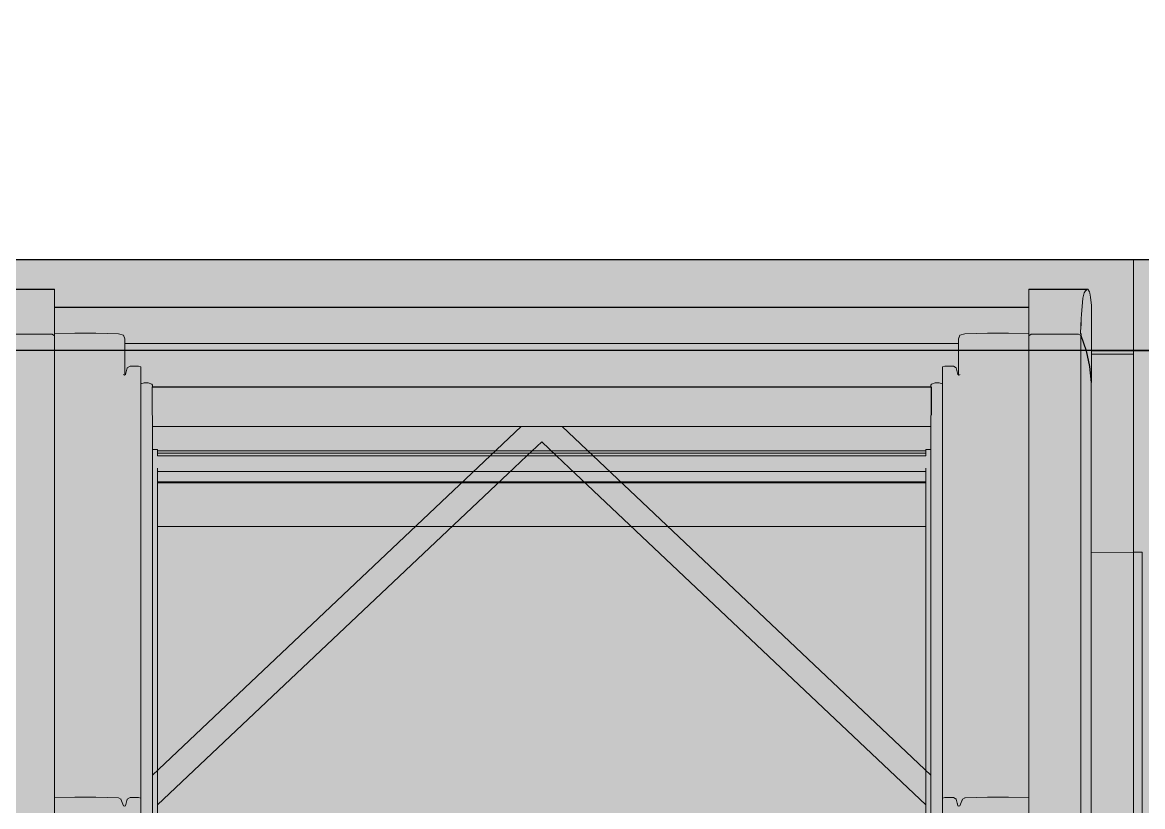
# Model space of a CAD drawing. Header units: metres. Extents: x -208 to 1512, y -277 to 123.
# Drawn here: x 827.197 to 828.064, y -0.353 to 0.254 of the extents above; entities that cross this region are included whole.
import ezdxf

# ---------------------------------------------------------------- set-up
doc = ezdxf.new("R2010")
doc.units = ezdxf.units.M
doc.header["$MEASUREMENT"] = 0
doc.linetypes.add('Wipeout_Contour', pattern=[1, 0, -1])
for name, color, linetype in [('325 Dachfenster', 7, 'Continuous'), ('330 Dachaufbau', 7, 'Continuous'), ('840 Baulinien', 7, 'Continuous'), ('918 Lageplan Beschriftung.x', 7, 'Continuous'), ('Neubau_840 Baulinien', 7, 'Continuous')]:
    doc.layers.add(name, color=color, linetype=linetype)
doc.linetypes.add('Grenze Grundstück', pattern='A,0,[1,415_260415_PP_VA_1_10 Lageplan1.Shx,S=0.063492,R=0,X=0,Y=0],-8,0', length=8)

# ---------------------------------------------------------------- blocks, each defined once
blk = doc.blocks.new('VELUX SlopeRoofBundle[28]_5', base_point=(825.25728, 0))
at = {"color": 254, "linetype": 'Wipeout_Contour', "lineweight": 0, "ltscale": 4136.425733}
blk.add_wipeout([(827.22193, 0.04719), (827.17643, 0.04719), (827.17743, 0.04689), (827.17773, 0.04683), (827.22193, 0.04683)], dxfattribs=at).dxf.layer = '325 Dachfenster'
at = {"color": 254, "linetype": 'Wipeout_Contour', "lineweight": 0, "ltscale": 4139.566916}
blk.add_wipeout([(827.97633, 0.04719), (827.97633, 0.04683), (828.02054, 0.04683), (828.02083, 0.04689), (828.02183, 0.04719)], dxfattribs=at).dxf.layer = '325 Dachfenster'
at = {"color": 254, "linetype": 'Wipeout_Contour', "lineweight": 0, "ltscale": 3310.397138}
blk.add_wipeout([(827.97633, 0.03339), (827.22193, 0.03339), (827.22193, 0.03311), (827.97633, 0.03311)], dxfattribs=at).dxf.layer = '325 Dachfenster'
at = {"color": 254, "linetype": 'Wipeout_Contour', "lineweight": 0, "ltscale": 4140.467303}
blk.add_wipeout([(828.02333, -0.5839), (828.02353, -0.5848), (828.02463, -0.59516), (828.02463, -0.02486), (828.02333, -0.01261)], dxfattribs=at).dxf.layer = '325 Dachfenster'
at = {"color": 254, "linetype": 'Wipeout_Contour', "lineweight": 0, "ltscale": 6624.806806}
blk.add_wipeout([(827.90053, -0.05039), (827.90053, -0.53024), (827.90103, -0.53024), (827.90103, -0.02629), (827.90053, -0.02714), (827.90053, -0.02827), (827.90063, -0.02827), (827.90063, -0.05012)], dxfattribs=at).dxf.layer = '325 Dachfenster'
at = {"color": 254, "linetype": 'Wipeout_Contour', "lineweight": 0, "ltscale": 3308.92062}
blk.add_wipeout([(827.22193, -0.34634), (827.22193, -0.53024), (827.23783, -0.53024), (827.23783, -0.34583)], dxfattribs=at).dxf.layer = '325 Dachfenster'
at = {"color": 254, "linetype": 'Wipeout_Contour', "lineweight": 0, "ltscale": 3311.642218}
blk.add_wipeout([(827.90933, -0.34661), (827.90933, -0.53024), (827.91123, -0.53024), (827.91123, -0.34611)], dxfattribs=at).dxf.layer = '325 Dachfenster'
at = {"color": 254, "linetype": 'Wipeout_Contour', "lineweight": 0, "ltscale": 3309.098824}
blk.add_wipeout([(827.27343, -0.34746), (827.27343, -0.53024), (827.27543, -0.53024), (827.27543, -0.35262)], dxfattribs=at).dxf.layer = '325 Dachfenster'
at = {"color": 254, "linetype": 'Wipeout_Contour', "lineweight": 0, "ltscale": 3311.690825}
blk.add_wipeout([(827.92203, -0.35283), (827.92203, -0.53024), (827.92283, -0.53024), (827.92283, -0.35262)], dxfattribs=at).dxf.layer = '325 Dachfenster'
at = {"color": 254, "linetype": 'Wipeout_Contour', "lineweight": 0, "ltscale": 3310.397138}
blk.add_wipeout([(827.22193, 0.02858), (827.97633, 0.02858), (827.97633, 0.03311), (827.22193, 0.03311)], dxfattribs=at).dxf.layer = '325 Dachfenster'
at = {"color": 254, "linetype": 'Wipeout_Contour', "lineweight": 0, "ltscale": 3308.808316}
blk.add_wipeout([(827.18343, 0.01247), (827.18343, -0.55942), (827.22023, -0.55942), (827.22023, 0.01247)], dxfattribs=at).dxf.layer = '325 Dachfenster'
at = {"color": 254, "linetype": 'Wipeout_Contour', "lineweight": 0, "ltscale": 4140.536342}
blk.add_wipeout([(828.02063, -0.00044), (828.02063, -0.57203), (828.02083, -0.57263), (828.02333, -0.5839), (828.02333, -0.01261)], dxfattribs=at).dxf.layer = '325 Dachfenster'
at = {"color": 254, "linetype": 'Wipeout_Contour', "lineweight": 0, "ltscale": 3311.610675}
blk.add_wipeout([(827.90103, -0.02629), (827.90103, -0.53024), (827.90383, -0.53024), (827.90383, -0.02516)], dxfattribs=at).dxf.layer = '325 Dachfenster'
at = {"color": 254, "linetype": 'Wipeout_Contour', "lineweight": 0, "ltscale": 3309.107626}
blk.add_wipeout([(827.27623, -0.35283), (827.27623, -0.53024), (827.27703, -0.53024), (827.27703, -0.35255)], dxfattribs=at).dxf.layer = '325 Dachfenster'
at = {"color": 254, "linetype": 'Wipeout_Contour', "lineweight": 0, "ltscale": 3311.696423}
blk.add_wipeout([(827.92283, -0.35262), (827.92283, -0.53024), (827.92483, -0.53024), (827.92483, -0.34746)], dxfattribs=at).dxf.layer = '325 Dachfenster'
at = {"color": 254, "linetype": 'Wipeout_Contour', "lineweight": 0, "ltscale": 3308.885324}
blk.add_wipeout([(827.22023, 0.01247), (827.22023, -0.55942), (827.22193, -0.55942), (827.22193, 0.01121)], dxfattribs=at).dxf.layer = '325 Dachfenster'
at = {"color": 254, "linetype": 'Wipeout_Contour', "lineweight": 0, "ltscale": 3309.104429}
blk.add_wipeout([(827.27543, -0.35262), (827.27543, -0.53024), (827.27623, -0.53024), (827.27623, -0.35283)], dxfattribs=at).dxf.layer = '325 Dachfenster'
at = {"color": 254, "linetype": 'Wipeout_Contour', "lineweight": 0, "ltscale": 3311.683424}
blk.add_wipeout([(827.91993, -0.34739), (827.91993, -0.53024), (827.92123, -0.53024), (827.92123, -0.35255)], dxfattribs=at).dxf.layer = '325 Dachfenster'
at = {"color": 254, "linetype": 'Wipeout_Contour', "lineweight": 0, "ltscale": 3309.111822}
blk.add_wipeout([(827.27703, -0.35255), (827.27703, -0.53024), (827.27833, -0.53024), (827.27833, -0.34739)], dxfattribs=at).dxf.layer = '325 Dachfenster'
at = {"color": 254, "linetype": 'Wipeout_Contour', "lineweight": 0, "ltscale": 3311.687622}
blk.add_wipeout([(827.92123, -0.35255), (827.92123, -0.53024), (827.92203, -0.53024), (827.92203, -0.35283)], dxfattribs=at).dxf.layer = '325 Dachfenster'
at = {"color": 254, "linetype": 'Wipeout_Contour', "lineweight": 0, "ltscale": 3309.091221}
blk.add_wipeout([(827.27163, -0.3464), (827.27163, -0.53024), (827.27343, -0.53024), (827.27343, -0.34746)], dxfattribs=at).dxf.layer = '325 Dachfenster'
at = {"color": 254, "linetype": 'Wipeout_Contour', "lineweight": 0, "ltscale": 3309.118621}
blk.add_wipeout([(827.27833, -0.34739), (827.27833, -0.53024), (827.28043, -0.53024), (827.28043, -0.34611)], dxfattribs=at).dxf.layer = '325 Dachfenster'
at = {"color": 254, "linetype": 'Wipeout_Contour', "lineweight": 0, "ltscale": 3311.659221}
blk.add_wipeout([(827.91123, -0.53024), (827.91783, -0.53024), (827.91783, -0.34611), (827.91123, -0.34611)], dxfattribs=at).dxf.layer = '325 Dachfenster'
at = {"color": 254, "linetype": 'Wipeout_Contour', "lineweight": 0, "ltscale": 3311.70402}
blk.add_wipeout([(827.92483, -0.34746), (827.92483, -0.53024), (827.92663, -0.53024), (827.92663, -0.3464)], dxfattribs=at).dxf.layer = '325 Dachfenster'
at = {"color": 254, "linetype": 'Wipeout_Contour', "lineweight": 0, "ltscale": 3311.622476}
blk.add_wipeout([(827.90693, -0.02509), (827.90383, -0.02516), (827.90383, -0.53024), (827.90693, -0.53024)], dxfattribs=at).dxf.layer = '325 Dachfenster'
at = {"color": 254, "linetype": 'Wipeout_Contour', "lineweight": 0, "ltscale": 3309.05242}
blk.add_wipeout([(827.25403, -0.34583), (827.25403, -0.53024), (827.27163, -0.53024), (827.27163, -0.3464)], dxfattribs=at).dxf.layer = '325 Dachfenster'
at = {"color": 254, "linetype": 'Wipeout_Contour', "lineweight": 0, "ltscale": 3309.136021}
blk.add_wipeout([(827.28043, -0.34611), (827.28043, -0.53024), (827.28703, -0.53024), (827.28703, -0.34611)], dxfattribs=at).dxf.layer = '325 Dachfenster'
at = {"color": 254, "linetype": 'Wipeout_Contour', "lineweight": 0, "ltscale": 3311.67662}
blk.add_wipeout([(827.91783, -0.34611), (827.91783, -0.53024), (827.91993, -0.53024), (827.91993, -0.34739)], dxfattribs=at).dxf.layer = '325 Dachfenster'
at = {"color": 254, "linetype": 'Wipeout_Contour', "lineweight": 0, "ltscale": 3311.74282}
blk.add_wipeout([(827.92663, -0.3464), (827.92663, -0.53024), (827.94423, -0.53024), (827.94423, -0.34583)], dxfattribs=at).dxf.layer = '325 Dachfenster'
at = {"color": 254, "linetype": 'Wipeout_Contour', "lineweight": 0, "ltscale": 3309.098466}
blk.add_wipeout([(827.27343, -0.01374), (827.27343, -0.34746), (827.27543, -0.35262), (827.27543, -0.0189)], dxfattribs=at).dxf.layer = '325 Dachfenster'
at = {"color": 254, "linetype": 'Wipeout_Contour', "lineweight": 0, "ltscale": 3311.633476}
blk.add_wipeout([(827.90693, -0.53024), (827.90933, -0.53024), (827.90933, -0.02591), (827.90693, -0.02509)], dxfattribs=at).dxf.layer = '325 Dachfenster'
at = {"color": 254, "linetype": 'Wipeout_Contour', "lineweight": 0, "ltscale": 3311.687285}
blk.add_wipeout([(827.92123, -0.01886), (827.92123, -0.35255), (827.92203, -0.35283), (827.92203, -0.01915)], dxfattribs=at).dxf.layer = '325 Dachfenster'
at = {"color": 254, "linetype": 'Wipeout_Contour', "lineweight": 0, "ltscale": 2482.916395}
blk.add_wipeout([(827.90053, -0.0591), (827.61501, -0.0591), (827.90053, -0.32876)], dxfattribs=at).dxf.layer = '325 Dachfenster'
at = {"color": 254, "linetype": 'Wipeout_Contour', "lineweight": 0, "ltscale": 3308.984821}
blk.add_wipeout([(827.25403, -0.34583), (827.23783, -0.34583), (827.23783, -0.53024), (827.25403, -0.53024)], dxfattribs=at).dxf.layer = '325 Dachfenster'
at = {"color": 254, "linetype": 'Wipeout_Contour', "lineweight": 0, "ltscale": 3309.153021}
blk.add_wipeout([(827.28703, -0.34611), (827.28703, -0.53024), (827.28893, -0.53024), (827.28893, -0.34661)], dxfattribs=at).dxf.layer = '325 Dachfenster'
at = {"color": 254, "linetype": 'Wipeout_Contour', "lineweight": 0, "ltscale": 3311.81042}
blk.add_wipeout([(827.94423, -0.34583), (827.94423, -0.53024), (827.96043, -0.53024), (827.96043, -0.34583)], dxfattribs=at).dxf.layer = '325 Dachfenster'
at = {"color": 254, "linetype": 'Wipeout_Contour', "lineweight": 0, "ltscale": 3308.920279}
blk.add_wipeout([(827.22193, -0.01262), (827.22193, -0.34634), (827.23783, -0.34583), (827.23783, -0.01211)], dxfattribs=at).dxf.layer = '325 Dachfenster'
at = {"color": 254, "linetype": 'Wipeout_Contour', "lineweight": 0, "ltscale": 3311.641881}
blk.add_wipeout([(827.90933, -0.01292), (827.90933, -0.34661), (827.91123, -0.34611), (827.91123, -0.01243)], dxfattribs=at).dxf.layer = '325 Dachfenster'
at = {"color": 254, "linetype": 'Wipeout_Contour', "lineweight": 0, "ltscale": 4964.405524}
blk.add_wipeout([(827.27543, -0.35262), (827.27623, -0.35283), (827.27623, -0.01915), (827.27553, -0.01896), (827.27553, -0.01893), (827.27543, -0.0189)], dxfattribs=at).dxf.layer = '325 Dachfenster'
at = {"color": 254, "linetype": 'Wipeout_Contour', "lineweight": 0, "ltscale": 3309.172477}
blk.add_wipeout([(827.29133, -0.02509), (827.29133, -0.53024), (827.29443, -0.53024), (827.29443, -0.02516)], dxfattribs=at).dxf.layer = '325 Dachfenster'
at = {"color": 254, "linetype": 'Wipeout_Contour', "lineweight": 0, "ltscale": 4966.786242}
blk.add_wipeout([(827.92273, -0.01896), (827.92203, -0.01915), (827.92203, -0.35283), (827.92283, -0.35262), (827.92283, -0.0189), (827.92273, -0.01893)], dxfattribs=at).dxf.layer = '325 Dachfenster'
at = {"color": 254, "linetype": 'Wipeout_Contour', "lineweight": 0, "ltscale": 3311.87462}
blk.add_wipeout([(827.96043, -0.34583), (827.96043, -0.53024), (827.97633, -0.53024), (827.97633, -0.34634)], dxfattribs=at).dxf.layer = '325 Dachfenster'
at = {"color": 254, "linetype": 'Wipeout_Contour', "lineweight": 0, "ltscale": 3311.909713}
blk.add_wipeout([(827.97633, 0.01121), (827.97633, -0.55942), (827.97803, -0.55942), (827.97803, 0.01247)], dxfattribs=at).dxf.layer = '325 Dachfenster'
at = {"color": 254, "linetype": 'Wipeout_Contour', "lineweight": 0, "ltscale": 3311.696066}
blk.add_wipeout([(827.92283, -0.0189), (827.92283, -0.35262), (827.92483, -0.34746), (827.92483, -0.01374)], dxfattribs=at).dxf.layer = '325 Dachfenster'
at = {"color": 254, "linetype": 'Wipeout_Contour', "lineweight": 0, "ltscale": 3309.107286}
blk.add_wipeout([(827.27703, -0.01886), (827.27623, -0.01915), (827.27623, -0.35283), (827.27703, -0.35255)], dxfattribs=at).dxf.layer = '325 Dachfenster'
at = {"color": 254, "linetype": 'Wipeout_Contour', "lineweight": 0, "ltscale": 3309.184279}
blk.add_wipeout([(827.29443, -0.02516), (827.29443, -0.53024), (827.29723, -0.53024), (827.29723, -0.02629)], dxfattribs=at).dxf.layer = '325 Dachfenster'
at = {"color": 254, "linetype": 'Wipeout_Contour', "lineweight": 0, "ltscale": 3311.986714}
blk.add_wipeout([(827.97803, 0.01247), (827.97803, -0.55942), (828.01483, -0.55942), (828.01483, 0.01247)], dxfattribs=at).dxf.layer = '325 Dachfenster'
at = {"color": 254, "linetype": 'Wipeout_Contour', "lineweight": 0, "ltscale": 3309.090881}
blk.add_wipeout([(827.27163, -0.01268), (827.27163, -0.3464), (827.27343, -0.34746), (827.27343, -0.01374)], dxfattribs=at).dxf.layer = '325 Dachfenster'
at = {"color": 254, "linetype": 'Wipeout_Contour', "lineweight": 0, "ltscale": 3311.683066}
blk.add_wipeout([(827.92123, -0.01886), (827.91993, -0.0137), (827.91993, -0.34739), (827.92123, -0.35255)], dxfattribs=at).dxf.layer = '325 Dachfenster'
at = {"color": 254, "linetype": 'Wipeout_Contour', "lineweight": 0, "ltscale": 3309.161398}
blk.add_wipeout([(827.28893, -0.02591), (827.28893, -0.53024), (827.29133, -0.53024), (827.29133, -0.02509)], dxfattribs=at).dxf.layer = '325 Dachfenster'
at = {"color": 254, "linetype": 'Wipeout_Contour', "lineweight": 0, "ltscale": 6616.782206}
blk.add_wipeout([(827.29723, -0.53024), (827.29773, -0.53024), (827.29773, -0.05039), (827.29763, -0.05012), (827.29763, -0.02827), (827.29773, -0.02827), (827.29773, -0.02714), (827.29723, -0.02629)], dxfattribs=at).dxf.layer = '325 Dachfenster'
at = {"layer": '325 Dachfenster', "linetype": 'Continuous', "lineweight": 0, "flags": 128}
for points in [[(827.92123, -0.35255), (827.92203, -0.35283)], [(827.92203, -0.35283), (827.92283, -0.35262)]]:
    blk.add_lwpolyline(points, dxfattribs=at)
at = {"color": 254, "linetype": 'Wipeout_Contour', "lineweight": 0, "ltscale": 13241.586898}
blk.add_wipeout([(827.22193, 0.02356), (827.22193, 0.01269), (827.23783, 0.0132), (827.25403, 0.0132), (827.27163, 0.01264), (827.27543, 0.01158), (827.27643, 0.00882), (827.27643, 0.00525), (827.92183, 0.00525), (827.92183, 0.00882), (827.92283, 0.01158), (827.92663, 0.01264), (827.94423, 0.0132), (827.96043, 0.0132), (827.97633, 0.01269), (827.97633, 0.02356)], dxfattribs=at).dxf.layer = '325 Dachfenster'
at = {"color": 254, "linetype": 'Wipeout_Contour', "lineweight": 0, "ltscale": 4967.422771}
blk.add_wipeout([(828.01483, 0.01247), (828.01483, -0.55942), (828.0163, -0.55942), (828.01638, -0.5595), (828.01663, -0.56016), (828.01663, 0.01151)], dxfattribs=at).dxf.layer = '325 Dachfenster'
at = {"color": 254, "linetype": 'Wipeout_Contour', "lineweight": 0, "ltscale": 3309.052079}
blk.add_wipeout([(827.27163, -0.01268), (827.25403, -0.01211), (827.25403, -0.34583), (827.27163, -0.3464)], dxfattribs=at).dxf.layer = '325 Dachfenster'
at = {"color": 254, "linetype": 'Wipeout_Contour', "lineweight": 0, "ltscale": 3309.111509}
blk.add_wipeout([(827.27703, -0.01886), (827.27703, -0.35255), (827.27833, -0.34739), (827.27833, -0.0137)], dxfattribs=at).dxf.layer = '325 Dachfenster'
at = {"color": 254, "linetype": 'Wipeout_Contour', "lineweight": 0, "ltscale": 3309.152416}
blk.add_wipeout([(827.28703, -0.01243), (827.28703, -0.34611), (827.28893, -0.34661), (827.28893, -0.01292)], dxfattribs=at).dxf.layer = '325 Dachfenster'
at = {"color": 254, "linetype": 'Wipeout_Contour', "lineweight": 0, "ltscale": 3311.658882}
blk.add_wipeout([(827.91123, -0.01243), (827.91123, -0.34611), (827.91783, -0.34611), (827.91783, -0.01243)], dxfattribs=at).dxf.layer = '325 Dachfenster'
at = {"color": 254, "linetype": 'Wipeout_Contour', "lineweight": 0, "ltscale": 3311.70368}
blk.add_wipeout([(827.92483, -0.01374), (827.92483, -0.34746), (827.92663, -0.3464), (827.92663, -0.01268)], dxfattribs=at).dxf.layer = '325 Dachfenster'
at = {"color": 254, "linetype": 'Wipeout_Contour', "lineweight": 0, "ltscale": 3311.874279}
blk.add_wipeout([(827.96043, -0.01211), (827.96043, -0.34583), (827.97633, -0.34634), (827.97633, -0.01262)], dxfattribs=at).dxf.layer = '325 Dachfenster'
at = {"color": 254, "linetype": 'Wipeout_Contour', "lineweight": 0, "ltscale": 3310.397139}
blk.add_wipeout([(827.29763, -0.02848), (827.29763, -0.03909), (827.90063, -0.03909), (827.90063, -0.02848)], dxfattribs=at).dxf.layer = '325 Dachfenster'
at = {"color": 254, "linetype": 'Wipeout_Contour', "lineweight": 0, "ltscale": 2482.67905}
blk.add_wipeout([(827.58326, -0.0591), (827.29773, -0.0591), (827.29773, -0.32876)], dxfattribs=at).dxf.layer = '325 Dachfenster'
at = {"layer": '325 Dachfenster', "linetype": 'Continuous', "lineweight": 0, "flags": 128}
for points in [[(827.27343, -0.34746), (827.27163, -0.3464)], [(827.27623, -0.35283), (827.27543, -0.35262)], [(827.27703, -0.35255), (827.27623, -0.35283)]]:
    blk.add_lwpolyline(points, dxfattribs=at)
at = {"color": 254, "linetype": 'Wipeout_Contour', "lineweight": 0, "ltscale": 3310.397137}
blk.add_wipeout([(827.22193, 0.02689), (827.22193, 0.02462), (827.97633, 0.02462), (827.97633, 0.02689)], dxfattribs=at).dxf.layer = '325 Dachfenster'
at = {"color": 254, "linetype": 'Wipeout_Contour', "lineweight": 0, "ltscale": 2483.274862}
blk.add_wipeout([(827.92283, 0.01158), (827.92183, 0.00882), (827.92284, 0.01149)], dxfattribs=at).dxf.layer = '325 Dachfenster'
at = {"color": 254, "linetype": 'Wipeout_Contour', "lineweight": 0, "ltscale": 4140.542987}
blk.add_wipeout([(828.01663, 0.01151), (828.01663, -0.56016), (828.01683, -0.56068), (828.02063, -0.57203), (828.02063, -0.00044)], dxfattribs=at).dxf.layer = '325 Dachfenster'
at = {"color": 254, "linetype": 'Wipeout_Contour', "lineweight": 0, "ltscale": 3308.984482}
blk.add_wipeout([(827.23783, -0.01211), (827.23783, -0.34583), (827.25403, -0.34583), (827.25403, -0.01211)], dxfattribs=at).dxf.layer = '325 Dachfenster'
at = {"color": 254, "linetype": 'Wipeout_Contour', "lineweight": 0, "ltscale": 3309.118317}
blk.add_wipeout([(827.27833, -0.0137), (827.27833, -0.34739), (827.28043, -0.34611), (827.28043, -0.01243)], dxfattribs=at).dxf.layer = '325 Dachfenster'
at = {"color": 254, "linetype": 'Wipeout_Contour', "lineweight": 0, "ltscale": 3311.676279}
blk.add_wipeout([(827.91783, -0.01243), (827.91783, -0.34611), (827.91993, -0.34739), (827.91993, -0.0137)], dxfattribs=at).dxf.layer = '325 Dachfenster'
at = {"color": 254, "linetype": 'Wipeout_Contour', "lineweight": 0, "ltscale": 3311.742478}
blk.add_wipeout([(827.92663, -0.01268), (827.92663, -0.3464), (827.94423, -0.34583), (827.94423, -0.01211)], dxfattribs=at).dxf.layer = '325 Dachfenster'
at = {"color": 254, "linetype": 'Wipeout_Contour', "lineweight": 0, "ltscale": 3310.397141}
blk.add_wipeout([(827.29763, -0.0434), (827.29763, -0.04842), (827.90063, -0.04842), (827.90063, -0.0434)], dxfattribs=at).dxf.layer = '325 Dachfenster'
at = {"color": 254, "linetype": 'Wipeout_Contour', "lineweight": 0, "ltscale": 6620.794783}
blk.add_wipeout([(827.29773, -0.3535), (827.48487, -0.53024), (827.71339, -0.53024), (827.90053, -0.3535), (827.90053, -0.32876), (827.61501, -0.0591), (827.58326, -0.0591), (827.29773, -0.32876)], dxfattribs=at).dxf.layer = '325 Dachfenster'
at = {"layer": '325 Dachfenster', "linetype": 'Continuous', "lineweight": 0, "flags": 128}
for points in [[(827.29773, -0.07685), (827.30163, -0.07685)], [(827.30163, -0.07685), (827.30183, -0.07706)], [(827.59913, -0.07098), (827.58768, -0.0818), (827.57794, -0.09099), (827.3017, -0.35188)], [(827.30183, -0.07706), (827.30183, -0.0818)], [(827.30183, -0.07791), (827.89643, -0.07791)], [(827.59913, -0.07098), (827.61059, -0.0818), (827.62032, -0.09099), (827.89657, -0.35188)], [(827.89663, -0.07685), (827.89643, -0.07706)], [(827.89643, -0.07706), (827.89643, -0.0818)], [(827.90053, -0.07685), (827.89663, -0.07685)], [(827.3017, -0.0818), (827.89657, -0.0818)], [(827.30183, -0.0796), (827.89643, -0.0796)], [(827.30183, -0.09127), (827.30183, -0.53024)], [(827.30183, -0.09382), (827.89643, -0.09382)], [(827.89643, -0.09127), (827.89643, -0.53024)], [(827.30183, -0.10195), (827.89643, -0.10195)], [(827.30183, -0.10273), (827.89643, -0.10273)], [(827.30183, -0.13646), (827.89643, -0.13646)], [(827.27163, -0.3464), (827.25403, -0.34583), (827.23783, -0.34583), (827.22193, -0.34634)], [(827.90933, -0.34661), (827.91123, -0.34611), (827.91783, -0.34611)], [(827.91783, -0.34611), (827.91993, -0.34739)], [(827.92483, -0.34746), (827.92663, -0.3464)], [(827.27543, -0.35262), (827.27343, -0.34746)], [(827.91993, -0.34739), (827.92123, -0.35255)], [(827.92283, -0.35262), (827.92483, -0.34746)]]:
    blk.add_lwpolyline(points, dxfattribs=at)
at = {"color": 254, "linetype": 'Wipeout_Contour', "lineweight": 0, "ltscale": 3310.397138}
blk.add_wipeout([(827.22193, 0.02858), (827.22193, 0.02689), (827.97633, 0.02689), (827.97633, 0.02858)], dxfattribs=at).dxf.layer = '325 Dachfenster'
at = {"color": 254, "linetype": 'Wipeout_Contour', "lineweight": 0, "ltscale": 3308.920114}
blk.add_wipeout([(827.22193, 0.01269), (827.22193, -0.01262), (827.23783, -0.01211), (827.23783, 0.0132)], dxfattribs=at).dxf.layer = '325 Dachfenster'
at = {"color": 254, "linetype": 'Wipeout_Contour', "lineweight": 0, "ltscale": 3309.05191}
blk.add_wipeout([(827.25403, 0.0132), (827.25403, -0.01211), (827.27163, -0.01268), (827.27163, 0.01264)], dxfattribs=at).dxf.layer = '325 Dachfenster'
at = {"color": 254, "linetype": 'Wipeout_Contour', "lineweight": 0, "ltscale": 5794.986247}
blk.add_wipeout([(827.92183, -0.01908), (827.92203, -0.01915), (827.92273, -0.01896), (827.92273, -0.01893), (827.9228, -0.01891), (827.92283, -0.01883), (827.92183, 0.00882)], dxfattribs=at).dxf.layer = '325 Dachfenster'
at = {"color": 254, "linetype": 'Wipeout_Contour', "lineweight": 0, "ltscale": 4969.202026}
blk.add_wipeout([(828.02463, -0.025), (828.02463, -0.15614), (828.05728, -0.15614), (828.05728, -0.00295), (828.02483, -0.00295), (828.02483, -0.02486)], dxfattribs=at).dxf.layer = '325 Dachfenster'
at = {"color": 254, "linetype": 'Wipeout_Contour', "lineweight": 0, "ltscale": 3309.135749}
blk.add_wipeout([(827.28703, -0.01243), (827.28043, -0.01243), (827.28043, -0.34611), (827.28703, -0.34611)], dxfattribs=at).dxf.layer = '325 Dachfenster'
at = {"color": 254, "linetype": 'Wipeout_Contour', "lineweight": 0, "ltscale": 3311.810081}
blk.add_wipeout([(827.94423, -0.01211), (827.94423, -0.34583), (827.96043, -0.34583), (827.96043, -0.01211)], dxfattribs=at).dxf.layer = '325 Dachfenster'
at = {"color": 254, "linetype": 'Wipeout_Contour', "lineweight": 0, "ltscale": 3310.39714}
blk.add_wipeout([(827.29763, -0.03909), (827.29763, -0.0434), (827.90063, -0.0434), (827.90063, -0.03909)], dxfattribs=at).dxf.layer = '325 Dachfenster'
at = {"color": 254, "linetype": 'Wipeout_Contour', "lineweight": 0, "ltscale": 3310.397144}
blk.add_wipeout([(827.29773, -0.05903), (827.29773, -0.0591), (827.90053, -0.0591), (827.90053, -0.05903)], dxfattribs=at).dxf.layer = '325 Dachfenster'
at = {"layer": '325 Dachfenster', "linetype": 'Continuous', "lineweight": 0, "flags": 128}
for points in [[(828.05728, -0.00295), (828.05728, -0.15614)], [(827.28043, -0.34611), (827.27833, -0.34739)], [(827.28893, -0.34661), (827.28703, -0.34611), (827.28043, -0.34611)], [(827.92663, -0.3464), (827.94423, -0.34583), (827.96043, -0.34583), (827.97633, -0.34634)], [(827.27833, -0.34739), (827.27703, -0.35255)]]:
    blk.add_lwpolyline(points, dxfattribs=at)
at = {"color": 254, "linetype": 'Wipeout_Contour', "lineweight": 0, "ltscale": 3310.397137}
blk.add_wipeout([(827.22193, 0.02462), (827.22193, 0.02356), (827.97633, 0.02356), (827.97633, 0.02462)], dxfattribs=at).dxf.layer = '325 Dachfenster'
at = {"color": 254, "linetype": 'Wipeout_Contour', "lineweight": 0, "ltscale": 4135.56937}
blk.add_wipeout([(827.18185, 0.01262), (827.1818, 0.01247), (827.22023, 0.01247), (827.22193, 0.01121), (827.22193, 0.01262)], dxfattribs=at).dxf.layer = '325 Dachfenster'
at = {"color": 254, "linetype": 'Wipeout_Contour', "lineweight": 0, "ltscale": 3308.984338}
blk.add_wipeout([(827.23783, 0.0132), (827.23783, -0.01211), (827.25403, -0.01211), (827.25403, 0.0132)], dxfattribs=at).dxf.layer = '325 Dachfenster'
at = {"color": 254, "linetype": 'Wipeout_Contour', "lineweight": 0, "ltscale": 2482.31912}
blk.add_wipeout([(827.27163, 0.01264), (827.27163, -0.01268), (827.27543, 0.01158)], dxfattribs=at).dxf.layer = '325 Dachfenster'
at = {"color": 254, "linetype": 'Wipeout_Contour', "lineweight": 0, "ltscale": 3312.023821}
blk.add_wipeout([(827.92183, 0.00882), (827.92283, -0.01883), (827.92483, -0.01374), (827.92284, 0.01149)], dxfattribs=at).dxf.layer = '325 Dachfenster'
at = {"color": 254, "linetype": 'Wipeout_Contour', "lineweight": 0, "ltscale": 11586.388752}
blk.add_wipeout([(827.90933, -0.02134), (827.28893, -0.02134), (827.28893, -0.02591), (827.29133, -0.02509), (827.29443, -0.02516), (827.29723, -0.02629), (827.29773, -0.02714), (827.29773, -0.02827), (827.90053, -0.02827), (827.90053, -0.02714), (827.90103, -0.02629), (827.90383, -0.02516), (827.90693, -0.02509), (827.90933, -0.02591)], dxfattribs=at).dxf.layer = '325 Dachfenster'
at = {"color": 254, "linetype": 'Wipeout_Contour', "lineweight": 0, "ltscale": 3310.397143}
blk.add_wipeout([(827.29773, -0.05358), (827.29773, -0.05903), (827.90053, -0.05903), (827.90053, -0.05358)], dxfattribs=at).dxf.layer = '325 Dachfenster'
at = {"layer": '325 Dachfenster', "linetype": 'Continuous', "lineweight": 0, "flags": 128}
for points in [[(827.29773, -0.05903), (827.90053, -0.05903)], [(827.58326, -0.0591), (827.29773, -0.32876)], [(827.29773, -0.0591), (827.90053, -0.0591)], [(827.61501, -0.0591), (827.90053, -0.32876)]]:
    blk.add_lwpolyline(points, dxfattribs=at)
at = {"color": 254, "linetype": 'Wipeout_Contour', "lineweight": 0, "ltscale": 3308.77696}
blk.add_wipeout([(827.1801, 0.04027), (827.18131, 0.02775), (827.22193, 0.02775), (827.22193, 0.04027)], dxfattribs=at).dxf.layer = '325 Dachfenster'
at = {"color": 254, "linetype": 'Wipeout_Contour', "lineweight": 0, "ltscale": 3312.017316}
blk.add_wipeout([(828.01817, 0.04027), (827.97633, 0.04027), (827.97633, 0.02775), (828.01696, 0.02775)], dxfattribs=at).dxf.layer = '325 Dachfenster'
at = {"color": 254, "linetype": 'Wipeout_Contour', "lineweight": 0, "ltscale": 3308.767869}
blk.add_wipeout([(827.27343, -0.01374), (827.27543, -0.01883), (827.27643, 0.00882), (827.27543, 0.01158)], dxfattribs=at).dxf.layer = '325 Dachfenster'
at = {"color": 254, "linetype": 'Wipeout_Contour', "lineweight": 0, "ltscale": 2483.27652}
blk.add_wipeout([(827.92283, 0.01158), (827.92663, -0.01268), (827.92663, 0.01264)], dxfattribs=at).dxf.layer = '325 Dachfenster'
at = {"color": 254, "linetype": 'Wipeout_Contour', "lineweight": 0, "ltscale": 3310.397138}
blk.add_wipeout([(827.29763, -0.02827), (827.29763, -0.02848), (827.90063, -0.02848), (827.90063, -0.02827)], dxfattribs=at).dxf.layer = '325 Dachfenster'
at = {"color": 254, "linetype": 'Wipeout_Contour', "lineweight": 0, "ltscale": 6620.793698}
blk.add_wipeout([(827.29763, -0.04927), (827.29763, -0.05012), (827.29773, -0.05039), (827.29773, -0.05118), (827.90053, -0.05118), (827.90053, -0.05039), (827.90063, -0.05012), (827.90063, -0.04927)], dxfattribs=at).dxf.layer = '325 Dachfenster'
at = {"layer": '325 Dachfenster', "linetype": 'Continuous', "lineweight": 0, "flags": 128}
for points in [[(827.22193, 0.03339), (827.97633, 0.03339)], [(827.29773, -0.02714), (827.29723, -0.02629)], [(827.29763, -0.02827), (827.29763, -0.02848)], [(827.29763, -0.02827), (827.90063, -0.02827)], [(827.29773, -0.02714), (827.29773, -0.02827)], [(827.90053, -0.02714), (827.90103, -0.02629)], [(827.90053, -0.02714), (827.90053, -0.02827)], [(827.90063, -0.02848), (827.90063, -0.02827)]]:
    blk.add_lwpolyline(points, dxfattribs=at)
at = {"color": 254, "linetype": 'Wipeout_Contour', "lineweight": 0, "ltscale": 3308.769502}
blk.add_wipeout([(827.22193, 0.04683), (827.17773, 0.04683), (827.17914, 0.04449), (827.22193, 0.04449)], dxfattribs=at).dxf.layer = '325 Dachfenster'
at = {"color": 254, "linetype": 'Wipeout_Contour', "lineweight": 0, "ltscale": 3312.02478}
blk.add_wipeout([(827.97633, 0.04683), (827.97633, 0.04449), (828.01913, 0.04449), (828.02054, 0.04683)], dxfattribs=at).dxf.layer = '325 Dachfenster'
at = {"color": 254, "linetype": 'Wipeout_Contour', "lineweight": 0, "ltscale": 4136.470669}
blk.add_wipeout([(827.18131, 0.02775), (827.18143, 0.02455), (827.18194, 0.01304), (827.22193, 0.01304), (827.22193, 0.02775)], dxfattribs=at).dxf.layer = '325 Dachfenster'
at = {"color": 254, "linetype": 'Wipeout_Contour', "lineweight": 0, "ltscale": 5791.403851}
blk.add_wipeout([(827.27543, -0.01883), (827.27546, -0.01891), (827.27553, -0.01893), (827.27553, -0.01896), (827.27623, -0.01915), (827.27643, -0.01908), (827.27643, 0.00882)], dxfattribs=at).dxf.layer = '325 Dachfenster'
at = {"color": 254, "linetype": 'Wipeout_Contour', "lineweight": 0, "ltscale": 2483.748405}
blk.add_wipeout([(827.92283, 0.01158), (827.92483, -0.01374), (827.92663, -0.01268)], dxfattribs=at).dxf.layer = '325 Dachfenster'
at = {"color": 254, "linetype": 'Wipeout_Contour', "lineweight": 0, "ltscale": 3310.397142}
blk.add_wipeout([(827.29773, -0.05118), (827.29773, -0.05224), (827.90053, -0.05224), (827.90053, -0.05118)], dxfattribs=at).dxf.layer = '325 Dachfenster'
at = {"color": 254, "linetype": 'Wipeout_Contour', "lineweight": 0, "ltscale": 3308.781209}
blk.add_wipeout([(827.22193, 0.04449), (827.17914, 0.04449), (827.1801, 0.04027), (827.22193, 0.04027)], dxfattribs=at).dxf.layer = '325 Dachfenster'
at = {"color": 254, "linetype": 'Wipeout_Contour', "lineweight": 0, "ltscale": 3312.01307}
blk.add_wipeout([(828.01913, 0.04449), (827.97633, 0.04449), (827.97633, 0.04027), (828.01817, 0.04027)], dxfattribs=at).dxf.layer = '325 Dachfenster'
at = {"color": 254, "linetype": 'Wipeout_Contour', "lineweight": 0, "ltscale": 3308.806159}
blk.add_wipeout([(827.18194, 0.01304), (827.18185, 0.01262), (827.22193, 0.01262), (827.22193, 0.01304)], dxfattribs=at).dxf.layer = '325 Dachfenster'
at = {"color": 254, "linetype": 'Wipeout_Contour', "lineweight": 0, "ltscale": 2481.847237}
blk.add_wipeout([(827.27163, -0.01268), (827.27343, -0.01374), (827.27543, 0.01158)], dxfattribs=at).dxf.layer = '325 Dachfenster'
at = {"color": 254, "linetype": 'Wipeout_Contour', "lineweight": 0, "ltscale": 3311.74231}
blk.add_wipeout([(827.92663, 0.01264), (827.92663, -0.01268), (827.94423, -0.01211), (827.94423, 0.0132)], dxfattribs=at).dxf.layer = '325 Dachfenster'
at = {"color": 254, "linetype": 'Wipeout_Contour', "lineweight": 0, "ltscale": 3310.397142}
blk.add_wipeout([(827.29773, -0.05288), (827.90053, -0.05288), (827.90053, -0.05224), (827.29773, -0.05224)], dxfattribs=at).dxf.layer = '325 Dachfenster'
at = {"layer": '325 Dachfenster', "linetype": 'Continuous', "lineweight": 0, "flags": 128}
for points in [[(827.22193, 0.04719), (827.17643, 0.04719), (827.14633, 0.04719)], [(827.22193, 0.01304), (827.22193, 0.02775), (827.22193, 0.04027), (827.22193, 0.04449), (827.22193, 0.04683), (827.22193, 0.04719)], [(827.22023, 0.01247), (827.18343, 0.01247), (827.14803, 0.01247)], [(827.22023, 0.01247), (827.22193, 0.01121)], [(827.27543, 0.01158), (827.27163, 0.01264), (827.25403, 0.0132), (827.23783, 0.0132), (827.22193, 0.01269)], [(827.22193, 0.01262), (827.22193, 0.01304)], [(827.22193, 0.01121), (827.22193, 0.01262)], [(827.22193, 0.01121), (827.22193, -0.55942)]]:
    blk.add_lwpolyline(points, dxfattribs=at)
at = {"color": 254, "linetype": 'Wipeout_Contour', "lineweight": 0, "ltscale": 3311.809937}
blk.add_wipeout([(827.94423, -0.01211), (827.96043, -0.01211), (827.96043, 0.0132), (827.94423, 0.0132)], dxfattribs=at).dxf.layer = '325 Dachfenster'
at = {"color": 254, "linetype": 'Wipeout_Contour', "lineweight": 0, "ltscale": 3310.397136}
blk.add_wipeout([(827.27643, 0.00525), (827.27643, 0.00518), (827.92183, 0.00518), (827.92183, 0.00525)], dxfattribs=at).dxf.layer = '325 Dachfenster'
at = {"color": 254, "linetype": 'Wipeout_Contour', "lineweight": 0, "ltscale": 3308.128341}
blk.add_wipeout([(827.27543, -0.01883), (827.27343, -0.01374), (827.27543, -0.0189), (827.27546, -0.01891)], dxfattribs=at).dxf.layer = '325 Dachfenster'
at = {"color": 254, "linetype": 'Wipeout_Contour', "lineweight": 0, "ltscale": 3310.397141}
blk.add_wipeout([(827.29763, -0.04842), (827.29763, -0.04927), (827.90063, -0.04927), (827.90063, -0.04842)], dxfattribs=at).dxf.layer = '325 Dachfenster'
at = {"color": 254, "linetype": 'Wipeout_Contour', "lineweight": 0, "ltscale": 3311.874113}
blk.add_wipeout([(827.96043, -0.01211), (827.97633, -0.01262), (827.97633, 0.01269), (827.96043, 0.0132)], dxfattribs=at).dxf.layer = '325 Dachfenster'
at = {"color": 254, "linetype": 'Wipeout_Contour', "lineweight": 0, "ltscale": 3310.397136}
blk.add_wipeout([(827.27643, 0.00518), (827.27643, -0.00677), (827.92183, -0.00677), (827.92183, 0.00518)], dxfattribs=at).dxf.layer = '325 Dachfenster'
at = {"color": 254, "linetype": 'Wipeout_Contour', "lineweight": 0, "ltscale": 3310.397143}
blk.add_wipeout([(827.29773, -0.05358), (827.90053, -0.05358), (827.90053, -0.05288), (827.29773, -0.05288)], dxfattribs=at).dxf.layer = '325 Dachfenster'
at = {"layer": '325 Dachfenster', "linetype": 'Continuous', "lineweight": 0, "flags": 128}
for points in [[(827.27643, 0.00882), (827.27543, 0.01158)], [(827.92183, 0.00882), (827.92283, 0.01158)], [(827.27643, 0.00525), (827.92183, 0.00525)], [(827.29763, -0.02848), (827.29763, -0.03909), (827.29763, -0.0434), (827.29763, -0.04842), (827.29763, -0.04927), (827.29763, -0.05012)], [(827.90063, -0.05012), (827.90063, -0.04927), (827.90063, -0.04842), (827.90063, -0.0434), (827.90063, -0.03909), (827.90063, -0.02848)], [(827.29773, -0.05039), (827.29773, -0.53024)], [(827.90053, -0.05039), (827.90053, -0.53024)]]:
    blk.add_lwpolyline(points, dxfattribs=at)
at = {"color": 254, "linetype": 'Wipeout_Contour', "lineweight": 0, "ltscale": 11589.073288}
blk.add_wipeout([(827.97633, 0.01121), (827.97803, 0.01247), (828.01483, 0.01247), (828.01663, 0.01151), (828.02063, -0.00044), (828.02333, -0.01261), (828.02463, -0.02486), (828.02463, -0.025), (828.02483, -0.02486), (828.02353, -0.01261), (828.02083, -0.00044), (828.01683, 0.01151), (828.01641, 0.01262), (827.97633, 0.01262)], dxfattribs=at).dxf.layer = '325 Dachfenster'
at = {"color": 254, "linetype": 'Wipeout_Contour', "lineweight": 0, "ltscale": 13241.587064}
blk.add_wipeout([(827.92183, -0.00677), (827.27643, -0.00677), (827.27643, -0.01908), (827.27703, -0.01886), (827.27833, -0.0137), (827.28043, -0.01243), (827.28703, -0.01243), (827.28893, -0.01292), (827.28893, -0.02134), (827.90933, -0.02134), (827.90933, -0.01292), (827.91123, -0.01243), (827.91783, -0.01243), (827.91993, -0.0137), (827.92123, -0.01886), (827.92183, -0.01908)], dxfattribs=at).dxf.layer = '325 Dachfenster'
at = {"layer": '325 Dachfenster', "linetype": 'Continuous', "lineweight": 0, "flags": 128}
for points in [[(827.27643, -0.01908), (827.27643, 0.00882)], [(827.27703, -0.01886), (827.27833, -0.0137)], [(827.27833, -0.0137), (827.28043, -0.01243)], [(827.28043, -0.01243), (827.28703, -0.01243), (827.28893, -0.01292)], [(827.28893, -0.01292), (827.28893, -0.34661), (827.28893, -0.53024)], [(827.90933, -0.01292), (827.91123, -0.01243), (827.91783, -0.01243)], [(827.90933, -0.01292), (827.90933, -0.34661), (827.90933, -0.53024)], [(827.27546, -0.01891), (827.27543, -0.01883)], [(827.27553, -0.01893), (827.27553, -0.01896)], [(827.27553, -0.01896), (827.27623, -0.01915)], [(827.27623, -0.01915), (827.27703, -0.01886)], [(827.29133, -0.02509), (827.28893, -0.02591)], [(827.29443, -0.02516), (827.29133, -0.02509)], [(827.29723, -0.02629), (827.29443, -0.02516)], [(827.90103, -0.02629), (827.90383, -0.02516)], [(827.90383, -0.02516), (827.90693, -0.02509)], [(827.90693, -0.02509), (827.90933, -0.02591)]]:
    blk.add_lwpolyline(points, dxfattribs=at)
at = {"color": 254, "linetype": 'Wipeout_Contour', "lineweight": 0, "ltscale": 4140.211752}
blk.add_wipeout([(828.02353, -0.01261), (828.02483, -0.02486), (828.02483, 0.03456), (828.02407, 0.04105), (828.02353, 0.04422)], dxfattribs=at).dxf.layer = '325 Dachfenster'
at = {"color": 254, "linetype": 'Wipeout_Contour', "lineweight": 0, "ltscale": 4139.52199}
blk.add_wipeout([(827.97633, 0.02775), (827.97633, 0.01304), (828.01633, 0.01304), (828.01683, 0.02455), (828.01696, 0.02775)], dxfattribs=at).dxf.layer = '325 Dachfenster'
at = {"color": 254, "linetype": 'Wipeout_Contour', "lineweight": 0, "ltscale": 3312.665951}
blk.add_wipeout([(827.92283, -0.01883), (827.9228, -0.01891), (827.92283, -0.0189), (827.92483, -0.01374)], dxfattribs=at).dxf.layer = '325 Dachfenster'
at = {"layer": '325 Dachfenster', "linetype": 'Continuous', "lineweight": 0, "flags": 128}
for points in [[(827.92183, -0.01908), (827.92183, 0.00882)], [(827.91783, -0.01243), (827.91993, -0.0137)], [(827.91993, -0.0137), (827.92123, -0.01886)], [(827.92123, -0.01886), (827.92203, -0.01915)], [(827.92203, -0.01915), (827.92273, -0.01896)], [(827.92273, -0.01896), (827.92273, -0.01893)], [(827.9228, -0.01891), (827.92283, -0.01883)], [(828.02463, -0.02486), (828.02463, -0.59516)], [(828.02463, -0.025), (828.02483, -0.02486)]]:
    blk.add_lwpolyline(points, dxfattribs=at)
at = {"color": 254, "linetype": 'Wipeout_Contour', "lineweight": 0, "ltscale": 3311.988113}
blk.add_wipeout([(827.97633, 0.01304), (827.97633, 0.01262), (828.01641, 0.01262), (828.01633, 0.01304)], dxfattribs=at).dxf.layer = '325 Dachfenster'
at = {"layer": '325 Dachfenster', "linetype": 'Continuous', "lineweight": 0, "flags": 128}
for points in [[(827.97633, 0.01304), (827.97633, 0.02775), (827.97633, 0.04027), (827.97633, 0.04449), (827.97633, 0.04683), (827.97633, 0.04719)], [(827.92283, 0.01158), (827.92663, 0.01264), (827.94423, 0.0132), (827.96043, 0.0132), (827.97633, 0.01269)], [(827.97633, 0.01262), (827.97633, 0.01304)], [(827.97633, 0.01121), (827.97633, 0.01262)], [(827.97803, 0.01247), (827.97633, 0.01121)], [(827.97633, 0.01121), (827.97633, -0.55942)]]:
    blk.add_lwpolyline(points, dxfattribs=at)
at = {"color": 254, "linetype": 'Wipeout_Contour', "lineweight": 0, "ltscale": 6624.286688}
blk.add_wipeout([(828.01683, 0.02455), (828.01683, 0.01151), (828.02083, -0.00044), (828.02083, 0.04689), (828.02054, 0.04683), (828.01913, 0.04449), (828.01817, 0.04027), (828.01696, 0.02775)], dxfattribs=at).dxf.layer = '325 Dachfenster'
at = {"color": 254, "linetype": 'Wipeout_Contour', "lineweight": 0, "ltscale": 3311.900213}
blk.add_wipeout([(828.01641, 0.01262), (828.01683, 0.01151), (828.01683, 0.02455), (828.01633, 0.01304)], dxfattribs=at).dxf.layer = '325 Dachfenster'
at = {"layer": '325 Dachfenster', "linetype": 'Continuous', "lineweight": 0, "flags": 128}
for points in [[(828.01483, 0.01247), (827.97803, 0.01247)], [(828.01633, 0.01304), (828.01641, 0.01262)]]:
    blk.add_lwpolyline(points, dxfattribs=at)
at = {"color": 254, "linetype": 'Wipeout_Contour', "lineweight": 0, "ltscale": 4967.910281}
blk.add_wipeout([(828.02083, 0.04689), (828.02083, -0.00044), (828.02353, -0.01261), (828.02353, 0.04422), (828.02314, 0.04534), (828.02183, 0.04719)], dxfattribs=at).dxf.layer = '325 Dachfenster'
at = {"layer": '325 Dachfenster', "linetype": 'Continuous', "lineweight": 0, "flags": 128}
for points in [[(828.02183, 0.04719), (827.97633, 0.04719)], [(828.01633, 0.01304), (828.01683, 0.02455), (828.01696, 0.02775), (828.01817, 0.04027), (828.01913, 0.04449), (828.02054, 0.04683), (828.02083, 0.04689), (828.02183, 0.04719), (828.02314, 0.04534), (828.02353, 0.04422), (828.02407, 0.04105), (828.02483, 0.03456)], [(828.02483, -0.02486), (828.02483, 0.03456)], [(828.01663, 0.01151), (828.01483, 0.01247)], [(828.02483, -0.02486), (828.02353, -0.01261), (828.02083, -0.00044), (828.01683, 0.01151), (828.01641, 0.01262)], [(828.01663, 0.01151), (828.01663, -0.56016)], [(828.02463, -0.02486), (828.02333, -0.01261), (828.02063, -0.00044), (828.01663, 0.01151)], [(828.02483, -0.00295), (828.05728, -0.00295)]]:
    blk.add_lwpolyline(points, dxfattribs=at)
blk = doc.blocks.new('Dachfläche_53_5', base_point=(828.06413, -0.15614))
at = {"layer": '325 Dachfenster', "linetype": 'Continuous', "lineweight": 0, "true_color": 0x000000}
blk.add_hatch(color=18, dxfattribs=at).paths.add_polyline_path([(828.02463, -0.15614), (828.02463, -0.59516), (828.02483, -0.59705), (828.02483, -0.59706), (828.02543, -0.60021), (828.02673, -0.61412), (828.02673, -0.63009), (828.02677, -0.70317), (828.02677, -0.71356), (828.02677, -0.71563), (828.02677, -0.77449), (828.06413, -0.77449), (828.06413, -0.15614)])
at = {"layer": '325 Dachfenster', "color": 7, "linetype": 'Continuous', "lineweight": 13, "true_color": 0xf4f4f4, "flags": 128}
for points in [[(828.02463, -0.15614), (828.06413, -0.15614)], [(828.06413, -0.15614), (828.06413, -0.77449)]]:
    blk.add_lwpolyline(points, dxfattribs=at)
at = {"layer": '325 Dachfenster', "linetype": 'Continuous', "lineweight": 0}
blk.add_blockref('VELUX SlopeRoofBundle[28]_5', (825.25728, 0), dxfattribs=at)
blk = doc.blocks.new('Dachfläche_55_5', base_point=(825.25622, 0.07))
at = {"layer": '330 Dachaufbau', "linetype": 'Continuous', "lineweight": 0, "true_color": 0x000000}
h = blk.add_hatch(color=18, dxfattribs=at)
h.paths.add_polyline_path([(828.70228, -0.4), (829.01228, -0.4), (829.01228, 0.07), (828.05728, 0.07), (828.05728, -0.77152), (826.30728, -0.77152), (826.30728, 0.07), (825.25622, 0.07), (825.27334, -4.6), (831.58228, -4.6), (831.58228, -0.82361), (828.70228, -0.82361)])
h.paths.add_polyline_path([(829.06228, -2.1975), (830.76228, -2.1975), (830.76228, -3.79873), (829.06228, -3.79873)], flags=0)
h.paths.add_polyline_path([(826.33228, -3.79873), (826.33228, -2.1975), (828.03228, -2.1975), (828.03228, -3.79873)], flags=0)
at = {"layer": '330 Dachaufbau', "color": 7, "linetype": 'Continuous', "lineweight": 18, "flags": 128}
for points in [[(828.05728, -0.77152), (828.05728, 0.07)], [(828.05728, 0.07), (829.01228, 0.07)]]:
    blk.add_lwpolyline(points, dxfattribs=at)

msp = doc.modelspace()

# ---------------------------------------------------------------- linework, layer by layer
at = {"layer": '840 Baulinien', "color": 76, "linetype": 'Grenze Grundstück', "lineweight": 13, "true_color": 0x3f7f02}
msp.add_lwpolyline([(825.25732, -0.00023), (844.2423, -0.00125), (844.21532, -11.44515), (844.16076, -19.57034), (844.10591, -31.32808), (825.32375, -34.02693), (825.31367, -12.20308)], close=True, dxfattribs=at)

# ---------------------------------------------------------------- next in the draw order: block references
at = {"layer": '325 Dachfenster', "color": 7, "linetype": 'Continuous', "lineweight": 13, "true_color": 0xf4f4f4}
msp.add_blockref('Dachfläche_53_5', (828.06413, -0.15614), dxfattribs=at)

# ---------------------------------------------------------------- next in the draw order: block references
at = {"layer": '330 Dachaufbau', "color": 7, "linetype": 'Continuous', "lineweight": 18}
msp.add_blockref('Dachfläche_55_5', (825.25622, 0.07), dxfattribs=at)

# ---------------------------------------------------------------- next in the draw order: hatches: boundary and pattern name
at = {"layer": '918 Lageplan Beschriftung.x', "linetype": 'Continuous', "lineweight": 0, "true_color": 0x3f0000}
msp.add_hatch(color=18, dxfattribs=at).paths.add_polyline_path([(825.31254, -15.07), (830.63228, -15.07), (830.63228, -15.97), (838.86228, -15.97), (838.86228, -15.07), (844.19207, -15.07), (844.24254, 0.07), (838.34728, 0.07), (838.34728, 0.8), (831.14728, 0.8), (831.14728, 0.07), (825.25702, 0.07)])

# ---------------------------------------------------------------- next in the draw order: linework, layer by layer
at = {"layer": '918 Lageplan Beschriftung.x', "color": 1, "linetype": 'Continuous', "lineweight": 25, "true_color": 0xfb0106, "flags": 128}
msp.add_lwpolyline([(825.31254, -15.07), (830.63228, -15.07), (830.63228, -15.97), (838.86228, -15.97), (838.86228, -15.07), (844.19207, -15.07), (844.24254, 0.07), (838.34728, 0.07), (838.34728, 0.8), (831.14728, 0.8), (831.14728, 0.07), (825.25702, 0.07)], close=True, dxfattribs=at)
at = {"layer": 'Neubau_840 Baulinien', "color": 1, "linetype": 'Continuous', "lineweight": 25, "true_color": 0xfb0106}
msp.add_lwpolyline([(813.72041, 0.0654), (825.25728, 0), (844.24231, 0), (863.23336, -0.01591)], dxfattribs=at)

doc.saveas('drawing.dxf')
